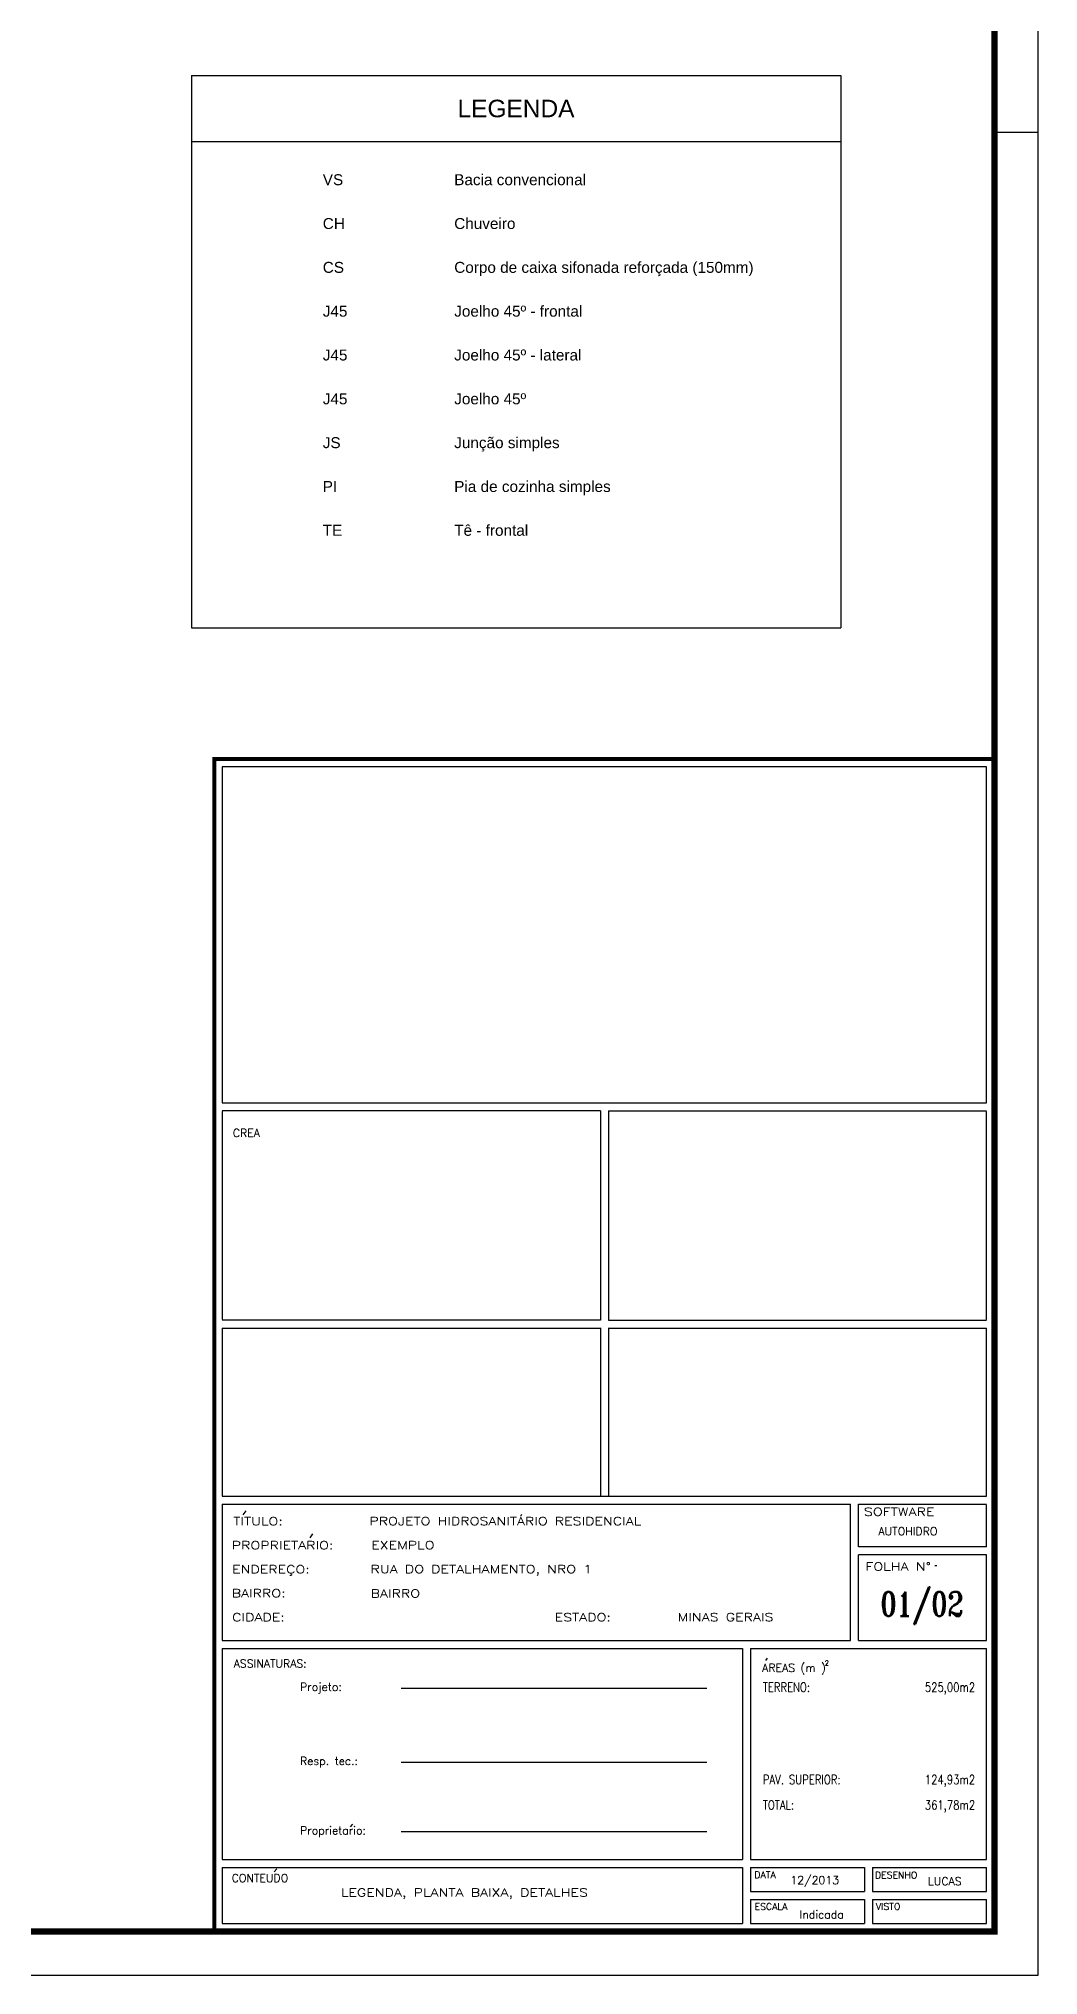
# Model space of a CAD drawing. Header units: millimetres. Extents: x -1312 to 59, y -177 to 623.
# Drawn here: x 48.04 to 59.45, y 0 to 22.09 of the extents above; entities that cross this region are included whole.
import ezdxf
from ezdxf.enums import TextEntityAlignment as Align

# ---------------------------------------------------------------- set-up
doc = ezdxf.new("R2010")
doc.units = ezdxf.units.MM
doc.header["$MEASUREMENT"] = 0
for name, color, linetype in [('TABELA-GRADE', 5, 'Continuous'), ('TABELA-TEXTO1', 3, 'Continuous'), ('TABELA-TEXTO2', 7, 'Continuous'), ('TEXTO', 7, 'Continuous')]:
    doc.layers.add(name, color=color, linetype=linetype)
doc.styles.add('AENGESTYLE', font='arial.ttf', dxfattribs={"height": 1})
doc.styles.add('ROMANC', font='romanc.shx', dxfattribs={"height": 120})
doc.styles.add('ROMANS', font='romans.shx', dxfattribs={"height": 0.002})
doc.styles.add('ROMANT', font='romant', dxfattribs={"width": 1.5, "height": 1250})

msp = doc.modelspace()

# ---------------------------------------------------------------- linework, layer by layer
for p, q in [((59.45, 0), (59.45, 42.05)), ((59.45, 21.025), (58.95, 21.025)), ((54.453, 9.861), (54.453, 7.474)), ((54.544, 9.861), (54.544, 7.474)), ((54.453, 7.387), (54.453, 5.471)), ((54.544, 7.387), (54.544, 5.471)), ((57.306, 3.821), (57.306, 5.374)), ((57.398, 4.888), (57.398, 5.374)), ((58.859, 4.888), (58.859, 5.367)), ((50.378, 5.253), (50.409, 5.298)), ((51.14, 4.992), (51.171, 5.037)), ((58.859, 4.888), (57.398, 4.888)), ((57.398, 3.821), (57.398, 4.797)), ((58.859, 4.797), (57.398, 4.797)), ((58.269, 4.676), (58.292, 4.676)), ((50.138, 3.821), (57.306, 3.821)), ((57.398, 3.821), (58.859, 3.821)), ((50.138, 3.729), (56.074, 3.729)), ((56.074, 3.729), (56.074, 1.322)), ((56.165, 3.729), (58.859, 3.729)), ((56.165, 3.729), (56.165, 1.322)), ((52.181, 3.276), (55.666, 3.276)), ((52.181, 2.43), (55.666, 2.43)), ((51.603, 1.695), (51.628, 1.724)), ((52.181, 1.642), (55.666, 1.642)), ((50.732, 1.179), (50.761, 1.215)), ((56.074, 1.231), (56.074, 0.591)), ((56.165, 1.231), (56.165, 0.957)), ((57.466, 1.231), (57.466, 0.957)), ((57.557, 1.231), (57.557, 0.957)), ((56.165, 0.957), (57.466, 0.957)), ((57.557, 0.957), (58.859, 0.957)), ((58.95, 0.957), (58.973, 0.957)), ((56.165, 0.865), (57.466, 0.865)), ((56.165, 0.865), (56.165, 0.591)), ((57.466, 0.865), (57.466, 0.591)), ((57.557, 0.865), (58.859, 0.865)), ((57.557, 0.865), (57.557, 0.591)), ((58.95, 0.865), (58.973, 0.865)), ((56.165, 0.591), (57.466, 0.591)), ((56.165, 0.523), (56.165, 0.5)), ((57.466, 0.523), (57.466, 0.5)), ((57.478, 0.5), (57.478, 0.523)), ((57.557, 0.591), (58.859, 0.591)), ((57.557, 0.523), (57.557, 0.5)), ((57.569, 0.5), (57.569, 0.523)), ((0, 0), (59.45, 0))]:
    msp.add_line(p, q)
at = {"const_width": 0.07}
msp.add_lwpolyline([(58.95, 41.55), (1.25, 41.55), (1.25, 0.5), (58.95, 0.5)], close=True, dxfattribs=at)
at = {"const_width": 0.0457}
msp.add_lwpolyline([(50.047, 13.9), (50.047, 0.5), (58.95, 0.5), (58.95, 13.878), (50.047, 13.878)], dxfattribs=at)
for points in [[(58.859, 9.952), (58.859, 13.786), (50.138, 13.786)], [(50.138, 13.786), (50.138, 9.952)], [(50.138, 9.952), (58.859, 9.952)], [(54.453, 9.861), (50.138, 9.861)], [(50.138, 9.855), (50.138, 7.48)], [(54.544, 9.861), (58.859, 9.861)], [(58.859, 7.48), (58.859, 9.855)], [(54.453, 7.474), (50.138, 7.474)], [(50.138, 7.383), (54.453, 7.383)], [(50.138, 7.383), (50.138, 5.465)], [(54.544, 7.474), (58.859, 7.474)], [(54.544, 7.383), (58.859, 7.383)], [(58.859, 5.465), (58.859, 7.383)], [(50.138, 5.465), (58.859, 5.465)], [(50.138, 5.374), (57.306, 5.374)], [(50.138, 5.374), (50.138, 3.821)], [(57.398, 5.374), (58.859, 5.374)], [(58.859, 3.821), (58.859, 4.797)], [(50.138, 3.729), (50.138, 1.322)], [(56.34, 3.593), (56.361, 3.616)], [(56.34, 3.593), (56.361, 3.616)], [(58.859, 1.322), (58.859, 3.729)], [(50.138, 1.322), (56.074, 1.322)], [(50.138, 1.231), (56.074, 1.231)], [(50.138, 1.231), (50.138, 0.591), (56.074, 0.591)], [(56.165, 1.322), (58.859, 1.322)], [(56.165, 1.231), (57.466, 1.231)], [(57.557, 1.231), (58.859, 1.231)], [(58.859, 0.957), (58.859, 1.231)], [(58.859, 0.591), (58.859, 0.865)]]:
    msp.add_lwpolyline(points)
at = {"layer": 'TABELA-GRADE', "color": 5, "linetype": 'Continuous'}
for p, q in [((49.785, 21.673), (57.195, 21.673)), ((49.785, 21.673), (49.785, 15.373)), ((57.195, 21.673), (57.195, 15.373)), ((49.785, 20.923), (57.195, 20.923)), ((49.785, 15.373), (57.195, 15.373))]:
    msp.add_line(p, q, dxfattribs=at)

# ---------------------------------------------------------------- texts
for s, height, style, p in [('CREA', 0.0913, 'ROMANS', (50.259, 9.564)), ('ASSINATURAS:', 0.09132, 'ROMANS', (50.268, 3.51)), ('AREAS (m )', 0.0913, 'ROMANS', (56.299, 3.462)), ('AREAS (m )', 0.0913, 'ROMANS', (56.299, 3.462)), ('2', 0.0548, 'ROMANS', (57.013, 3.536)), ('2', 0.0548, 'ROMANS', (57.013, 3.536)), ('Projeto:', 0.0913, 'ROMANS', (51.025, 3.244)), ('Resp. tec.:', 0.09132, 'ROMANS', (51.025, 2.399)), ('Proprietario:', 0.09132, 'ROMANS', (51.026, 1.607)), ('CONTEUDO', 0.0913, 'ROMANS', (50.245, 1.063)), ('DATA', 0.0776, 'ROMANS', (56.21, 1.108)), ('12/2013', 0.0913, 'ROMANC', (56.621, 1.04)), ('DESENHO', 0.0776, 'ROMANS', (57.587, 1.104)), ('LUCAS', 0.0913, 'ROMANC', (58.191, 1.027)), ('ESCALA', 0.0776, 'ROMANS', (56.213, 0.745)), ('Indicada', 0.0913, 'ROMANC', (56.726, 0.647)), ('VISTO', 0.0776, 'ROMANS', (57.596, 0.746))]:
    msp.add_text(s, height=height, dxfattribs=dict(style=style)).set_placement(p)
at = {"width": 1.3}
for s, height, style, p in [('SOFTWARE', 0.0913, 'ROMANS', (57.461, 5.242)), ('TITULO:', 0.0913, 'ROMANS', (50.264, 5.134)), (' PROJETO HIDROSANITÁRIO RESIDENCIAL', 0.09132, 'ROMANC', (51.735, 5.136)), ('PROPRIETARIO:', 0.09132, 'ROMANS', (50.246, 4.86)), ('EXEMPLO', 0.0913, 'ROMANC', (51.838, 4.862)), ('ENDEREÇO:', 0.0913, 'ROMANS', (50.251, 4.586)), ('RUA DO DETALHAMENTO, NRO 1', 0.09132, 'ROMANC', (51.83, 4.588)), ('FOLHA N%%d', 0.0913, 'ROMANS', (57.477, 4.617)), ('BAIRRO:', 0.0913, 'ROMANS', (50.245, 4.313)), ('BAIRRO', 0.0913, 'ROMANC', (51.831, 4.31)), ('CIDADE:', 0.0913, 'ROMANS', (50.251, 4.039)), (' ESTADO:', 0.0913, 'ROMANS', (53.85, 4.039)), ('MINAS GERAIS', 0.09132, 'ROMANC', (55.334, 4.041)), ('LEGENDA, PLANTA BAIXA, DETALHES', 0.09132, 'ROMANC', (51.492, 0.898))]:
    msp.add_text(s, height=height, dxfattribs=dict(at, style=style)).set_placement(p)
at = {"color": 1, "style": 'ROMANC'}
msp.add_text('AUTOHIDRO', height=0.0913, dxfattribs=at).set_placement((57.626, 5.02))
at = {"style": 'ROMANT', "width": 0.717074}
msp.add_text('01/02', height=0.2776, dxfattribs=at).set_placement((57.649, 4.098), (58.597, 4.098), align=Align.FIT)
at = {"layer": 'TABELA-TEXTO1', "color": 3, "linetype": 'Continuous', "style": 'AENGESTYLE'}
msp.add_text('LEGENDA', height=0.2, dxfattribs=at).set_placement((53.49, 21.298), align=Align.MIDDLE_CENTER)
at = {"layer": 'TABELA-TEXTO2', "color": 0, "linetype": 'Continuous', "style": 'AENGESTYLE'}
for s, p in [('VS', (51.285, 20.423)), ('Bacia convencional', (52.785, 20.423)), ('CH', (51.285, 19.923)), ('Chuveiro', (52.785, 19.923)), ('CS', (51.285, 19.423)), ('Corpo de caixa sifonada reforçada (150mm)', (52.785, 19.423)), ('J45', (51.285, 18.923)), ('Joelho 45º - frontal', (52.785, 18.923)), ('J45', (51.285, 18.423)), ('Joelho 45º - lateral', (52.785, 18.423)), ('J45', (51.285, 17.923)), ('Joelho 45º', (52.785, 17.923)), ('JS', (51.285, 17.423)), ('Junção simples', (52.785, 17.423)), ('PI', (51.285, 16.923)), ('Pia de cozinha simples', (52.785, 16.923)), ('TE', (51.285, 16.423)), ('Tê - frontal', (52.785, 16.423))]:
    msp.add_text(s, height=0.125, dxfattribs=at).set_placement(p)
at = {"layer": 'TEXTO', "style": 'ROMANS', "width": 0.8}
for s, height, p in [('TERRENO:', 0.1047, (56.307, 3.203)), ('PAV. SUPERIOR:', 0.10474, (56.307, 2.149)), ('TOTAL:', 0.1047, (56.307, 1.859))]:
    msp.add_text(s, height=height, dxfattribs=at).set_placement(p, align=Align.BOTTOM_LEFT)
for s, p in [('525,00m2', (58.73, 3.203)), ('124,93m2', (58.73, 2.149)), ('361,78m2', (58.73, 1.859))]:
    msp.add_text(s, height=0.1047, dxfattribs=at).set_placement(p, align=Align.BOTTOM_RIGHT)

doc.saveas('drawing.dxf')
